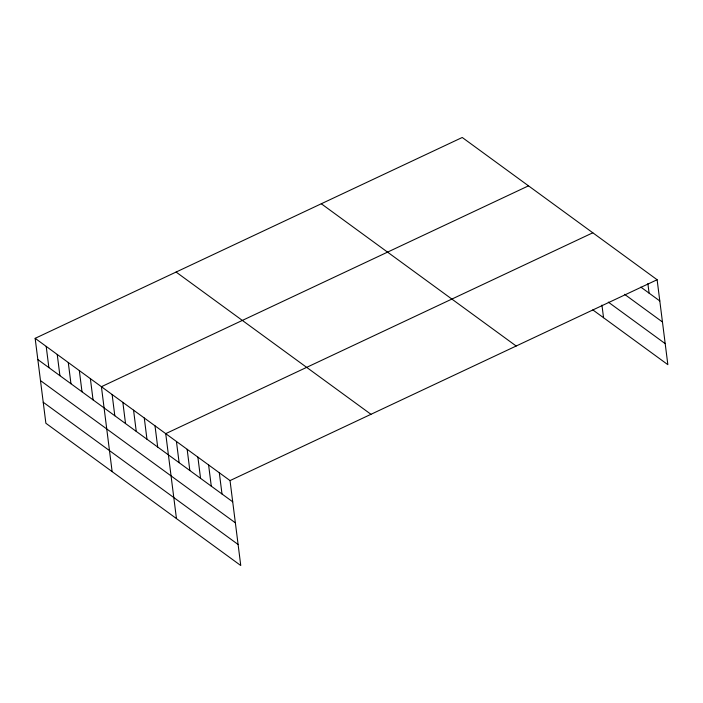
<?xml version="1.0" encoding="UTF-8"?>
<svg xmlns="http://www.w3.org/2000/svg" width="703" height="703" viewBox="0 0 703 703"><rect width="100%" height="100%" fill="white"/><g stroke="black" fill="none" stroke-linecap="round" stroke-linejoin="round"><path stroke-width="1.05" d="M35.15 338.336L230.03 480.588L240.76 565.52L45.88 423.268L35.15 338.336L462.24 137.48L657.12 279.732L667.85 364.664L592.822 309.891M528.498 185.847L101.408 386.703L112.137 471.634M592.814 232.79L165.723 433.646L176.453 518.577M230.03 480.588L657.12 279.732M640.837 287.114L659.801 300.954M624.528 294.293L662.454 321.974M608.306 302.114L665.196 343.635M321.297 203.765L516.178 346.017M176.093 272.061L370.973 414.304M37.83 359.558L232.711 501.81M40.484 380.587L235.364 522.83M43.226 402.248L238.106 544.491M647.876 283.581L649.08 293.125M601.944 305.102L603.543 317.721M219.31 472.768L221.999 493.989M208.598 464.938L211.278 486.16M197.877 457.117L200.557 478.339M187.156 449.296L189.836 470.518M176.435 441.466L179.124 462.688M155.003 425.825L157.683 447.046M144.282 417.995L146.962 439.217M133.561 410.174L136.25 431.396M122.849 402.353L125.529 423.575M112.129 394.524L114.809 415.745M90.371 378.645L93.051 399.866M79.325 370.586L82.005 391.799M68.279 362.52L70.959 383.741M57.233 354.461L59.913 375.683M46.196 346.403L48.876 367.616"/></g></svg>
